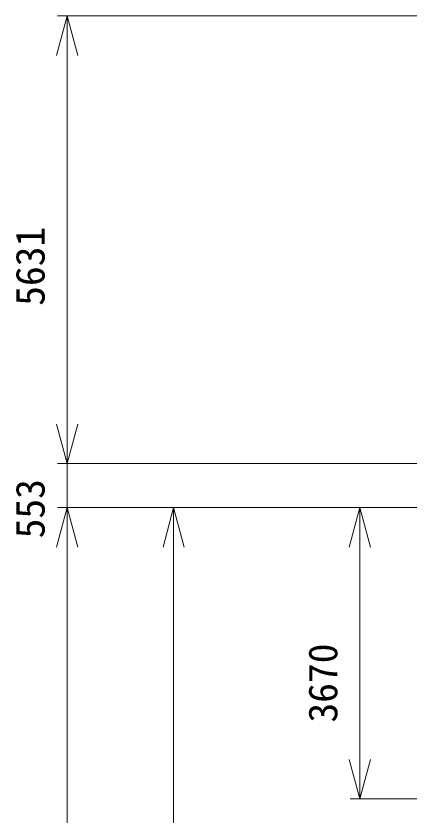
# Model space of a CAD drawing. Units: millimetres, scale not verified. Extents: x -21927 to 21954, y -31302 to 34257.
# Drawn here: x -21926 to -16964, y 10684 to 20784 of the extents above; entities that cross this region are included whole.
import ezdxf
from ezdxf.enums import TextEntityAlignment as Align

# ---------------------------------------------------------------- set-up
doc = ezdxf.new("R2010")
doc.units = ezdxf.units.MM
doc.header["$LTSCALE"] = 70
doc.layers.add('0-3_05 寸法', color=7, linetype='Continuous', lineweight=18)
doc.styles.add('ＭＳ ゴシック', font='')
doc.styles.get('ＭＳ ゴシック').set_extended_font_data('MS Gothic')

msp = doc.modelspace()

# ---------------------------------------------------------------- linework, layer by layer
at = {"layer": '0-3_05 寸法'}
for p, q in [((-16382.68, 20784.46), (-21404.22, 20784.46)), ((-21279.22, 20784.46), (-21279.22, 20284.46)), ((-21279.22, 15632.87), (-21279.22, 20284.46)), ((-21279.22, 15632.87), (-21279.22, 16132.87)), ((-21279.22, 15132.87), (-21279.22, 15632.87)), ((-21279.22, 15132.87), (-21279.22, 15632.87)), ((-15382.68, 15132.87), (-21404.22, 15132.87)), ((-15382.68, 15132.87), (-21404.22, 15132.87)), ((-21279.22, 14577.87), (-21279.22, 15132.87)), ((-14327.68, 14577.87), (-21404.22, 14577.87)), ((-14327.68, 14577.87), (-21404.22, 14577.87)), ((-21279.22, 14577.87), (-21279.22, 14077.87)), ((-21279.22, 14577.87), (-21279.22, 14077.87)), ((-14326.68, 14577.87), (-20060.54, 14577.87)), ((-19935.54, 14577.87), (-19935.54, 14077.87)), ((-14327.68, 14577.87), (-17708.48, 14577.87)), ((-17583.48, 14577.87), (-17583.48, 14077.87)), ((-21279.22, 14077.87), (-21279.22, 13577.87)), ((-21279.22, 14077.87), (-21279.22, -14322.13)), ((-19935.54, -2562.13), (-19935.54, 14077.87)), ((-17583.48, 14077.87), (-17583.48, 11398.87)), ((-17583.48, 10898.87), (-17583.48, 11398.87)), ((-15232.68, 10898.87), (-17708.48, 10898.87))]:
    msp.add_line(p, q, dxfattribs=at)
for points in [[(-21413.19, 20284.46), (-21279.22, 20784.46), (-21145.24, 20284.46)], [(-21145.24, 15632.87), (-21279.22, 15132.87), (-21413.19, 15632.87)], [(-21145.24, 15632.87), (-21279.22, 15132.87), (-21413.19, 15632.87)], [(-21413.19, 14077.87), (-21279.22, 14577.87), (-21145.24, 14077.87)], [(-21413.19, 14077.87), (-21279.22, 14577.87), (-21145.24, 14077.87)], [(-20069.51, 14077.87), (-19935.54, 14577.87), (-19801.56, 14077.87)], [(-17717.46, 14077.87), (-17583.48, 14577.87), (-17449.51, 14077.87)], [(-17449.51, 11398.87), (-17583.48, 10898.87), (-17717.46, 11398.87)]]:
    msp.add_lwpolyline(points, dxfattribs=at)

# ---------------------------------------------------------------- texts
at = {"layer": '0-3_05 寸法', "style": 'ＭＳ ゴシック'}
for s, p in [('5631', (-21454.22, 17125.33)), ('553', (-21454.22, 14188.7)), ('3670', (-17758.48, 11863.37))]:
    msp.add_text(s, height=366.6, rotation=90, dxfattribs=at).set_placement(p, align=Align.BOTTOM_LEFT)

doc.saveas('drawing.dxf')
